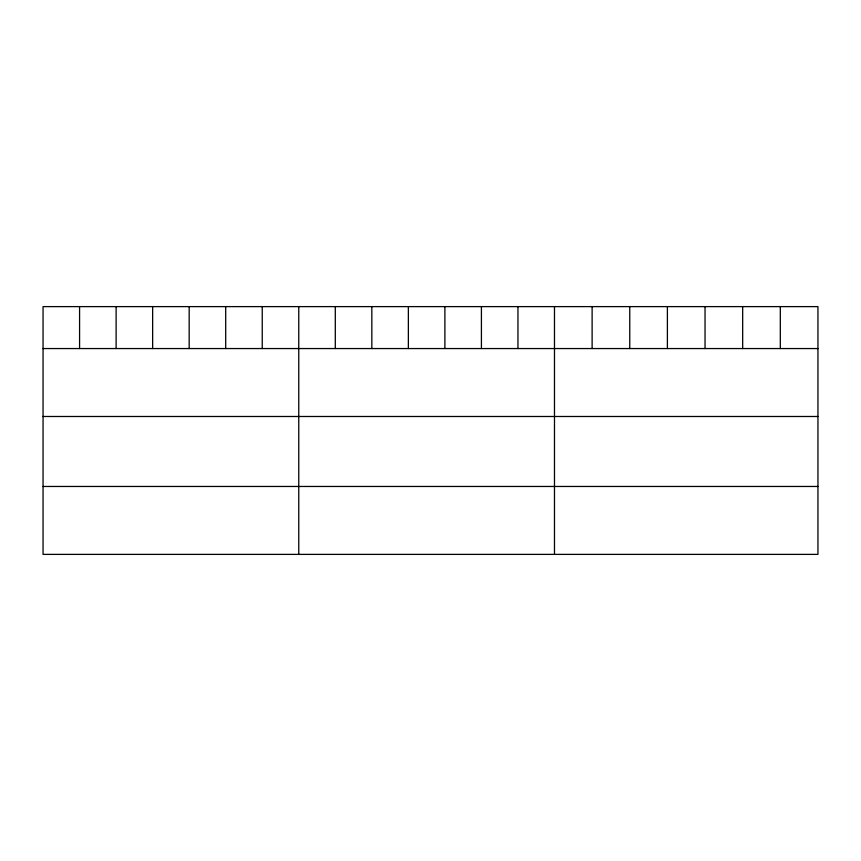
<?xml version="1.0" encoding="UTF-8"?>
<svg xmlns="http://www.w3.org/2000/svg" width="861" height="861" viewBox="0 0 861 861"><rect width="100%" height="100%" fill="white"/><g stroke="black" fill="none" stroke-linecap="round" stroke-linejoin="round"><path stroke-width="1.29" d="M817.95 348.554L817.95 554.387L43.05 554.387L43.05 306.613L817.95 306.613L817.95 348.554L43.05 348.554M43.05 416.487L817.95 416.487M43.05 486.465L817.95 486.465M780.314 306.613L780.314 348.554M742.677 306.613L742.677 348.554M705.041 306.613L705.041 348.554M667.393 306.613L667.393 348.554M629.757 306.613L629.757 348.554M592.12 306.613L592.12 348.554M554.484 306.613L554.484 554.387M517.956 306.613L517.956 348.554M481.417 306.613L481.417 348.554M444.889 306.613L444.889 348.554M408.362 306.613L408.362 348.554M371.834 306.613L371.834 348.554M335.295 306.613L335.295 348.554M298.767 306.613L298.767 554.387M262.239 306.613L262.239 348.554M225.7 306.613L225.7 348.554M189.172 306.613L189.172 348.554M152.645 306.613L152.645 348.554M116.117 306.613L116.117 348.554M79.578 306.613L79.578 348.554"/></g></svg>
